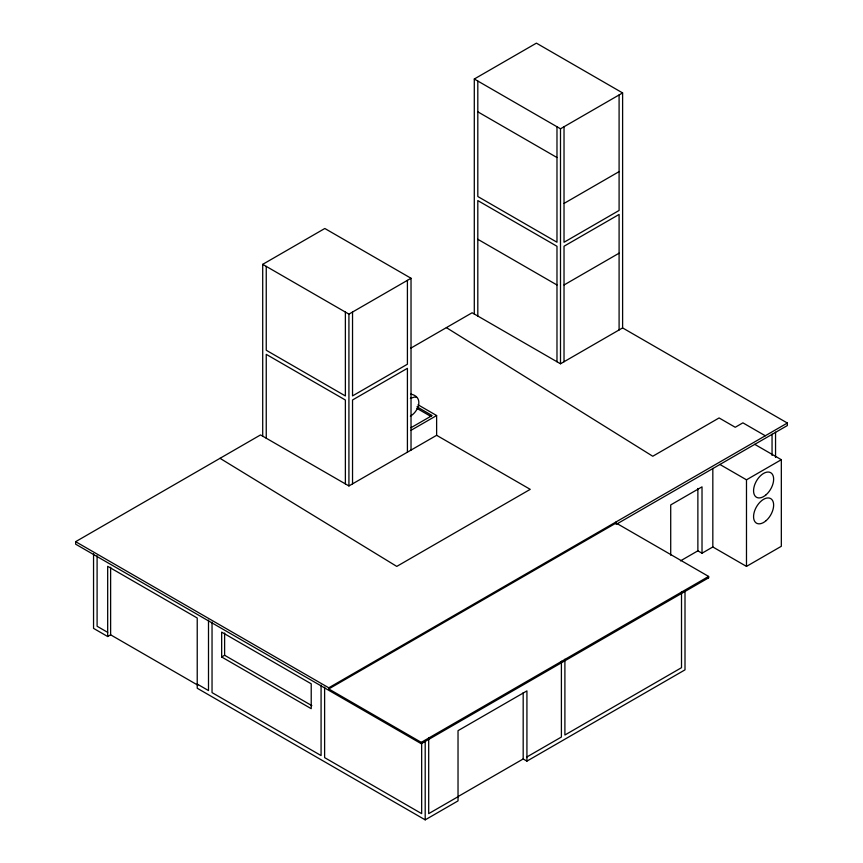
<?xml version="1.0" encoding="UTF-8"?>
<svg xmlns="http://www.w3.org/2000/svg" width="863" height="863" viewBox="0 0 863 863"><rect width="100%" height="100%" fill="white"/><g stroke="black" fill="none" stroke-linecap="round" stroke-linejoin="round"><path stroke-width="1.29" d="M410.367 416.149C418.706 411.446 424.089 396.797 410.799 394.1M474.294 314.013L474.294 79.008L536.408 43.15L622.611 92.924L622.611 327.918L787.358 423.032L787.358 425.535L616.117 524.402M262.708 436.171L262.708 264.348L324.822 228.49L411.025 278.264L411.025 450.076M474.294 79.008L560.497 128.781L622.611 92.924M262.708 264.348L348.922 314.121L411.025 278.264M564.024 203.431L619.095 171.629M787.358 423.032L328.76 687.8L328.76 688.944L616.117 523.032L708.631 576.441L708.631 577.811L421.263 743.712L75.642 544.175L75.642 541.673L260.54 434.92L348.922 485.945L436.624 435.308L530.238 489.353L396.764 566.408L220.022 458.318M410.594 348.285L472.126 312.762L560.497 363.787L622.611 327.918M564.024 284.984L619.095 253.183M411.025 427.692L432.104 415.535L416.958 406.786M411.025 430.303L436.624 415.535L436.624 435.308M93.549 553.776L93.549 628.372L107.681 636.527L110.626 634.823L197.854 685.19M221.662 656.98L311.219 708.674L311.219 683.809L221.662 632.115L221.662 656.98L224.617 655.276L311.845 705.632M719.796 464.402L746.484 479.817L781.328 459.699L781.328 546.29L746.484 566.398L712.827 546.969L702.018 553.215L697.876 550.831L680.497 560.864M328.76 688.944L421.263 742.353L708.631 576.441M457.789 796.722L523.183 758.965L526.926 761.123L685.006 669.85L685.006 591.252M458.026 796.722L428.695 813.647L428.695 737.887M526.926 756.937L561.403 737.034L561.403 661.274M107.681 636.527L107.681 566.301L197.228 618.005L197.228 688.232L425.2 819.85L458.026 800.896L458.026 730.67L526.926 690.896L526.926 761.123M410.367 398.339L414.715 397.023L416.516 397.401M705.999 578.415L708.631 577.811M477.811 111.823L556.98 157.53M477.811 239.278L556.98 284.984M765.308 435.772L742.903 422.838L735.233 427.271L719.095 417.951L652.762 456.247L446.376 327.627M754.629 444.283L781.328 459.699M418.026 404.79L436.624 415.535M416.958 408.382L430.939 416.451M75.642 541.673L328.76 687.8M107.681 632.363L97.098 626.258L97.098 555.794M197.228 684.068L208.501 690.573L208.501 620.109M775.546 432.169L775.546 457.476M772.051 434.165L772.051 455.427M746.484 479.817L746.484 566.398M712.827 468.372L712.827 546.969M702.018 553.215L702.018 486.851L670.713 504.92L670.713 555.189M697.876 488.447L697.876 550.831M681.511 591.921L681.511 667.682L564.898 735.006L564.898 659.246M619.095 94.952L619.095 210.464L564.024 242.266L564.024 126.753M619.095 329.957L619.095 214.445L564.024 246.235L564.024 361.748M616.117 521.899L616.117 523.032M560.497 128.781L560.497 363.787M556.98 126.753L556.98 242.223L477.811 196.516L477.811 81.046M556.98 361.748L556.98 246.279L477.811 200.572L477.811 316.041M523.183 692.709L523.183 758.965M425.2 741.252L425.2 819.85M421.662 743.183L421.662 813.636L324.617 757.617L324.617 687.153M421.263 742.353L421.263 743.712M407.412 280.356L407.412 364.218L352.536 395.901L352.536 312.028M407.412 452.169L407.412 368.307L352.536 399.979L352.536 483.852M348.922 314.121L348.922 485.945M345.373 312.082L345.373 395.944L266.246 350.259L266.246 266.397M345.373 483.895L345.373 400.022L266.246 354.348L266.246 438.21M321.079 685.114L321.079 755.567L212.039 692.611L212.039 622.158M224.617 633.021L224.617 655.276M110.626 567.25L110.626 634.823M766.204 494.682A14.196 8.199 -60 0 0 770.702 472.687A14.196 8.199 -60 0 0 753.906 487.584A14.196 8.199 -60 0 0 766.204 494.682M766.204 520.583A14.196 8.199 -60 0 0 770.702 498.598A14.196 8.199 -60 0 0 753.906 513.485A14.196 8.199 -60 0 0 766.204 520.583"/></g></svg>
